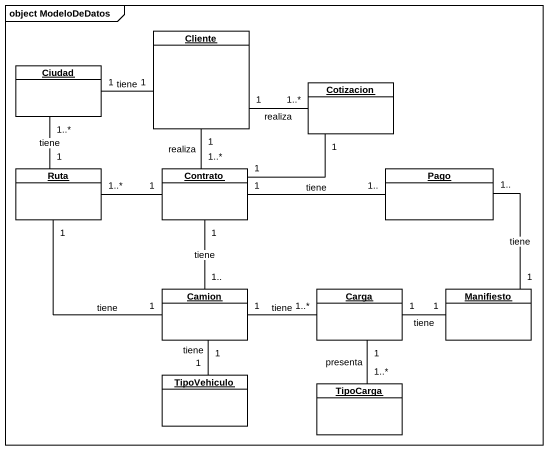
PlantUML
@startuml
mainframe object ModeloDeDatos
hide circle
hide empty members
object Cliente
object Ciudad
object Cotizacion
object Ruta
object Contrato
object Pago
object Camion
object Carga
object Manifiesto
object TipoVehiculo
object TipoCarga
Ciudad "1" -right- "1" Cliente : tiene
Cotizacion "1..*" -left- "1" Cliente : realiza
Ruta "1" -up- "1..*" Ciudad : tiene
Ruta "1" -- "1" Camion : tiene
Contrato "1..*" -up- "1" Cliente : realiza
Contrato "1" -right- "1" Cotizacion
Contrato "1" -left- "1..*" Ruta
Contrato "1" -right- "1.." Pago : tiene
Contrato "1" -- "1.." Camion : tiene
Camion "1" -right- "1..*" Carga : tiene
Camion "1" -- "1" TipoVehiculo : tiene
Carga "1" -right- "1" Manifiesto : tiene
Carga "1" -- "1..*" TipoCarga : presenta
Manifiesto "1" -up- "1.." Pago : tiene
@enduml
